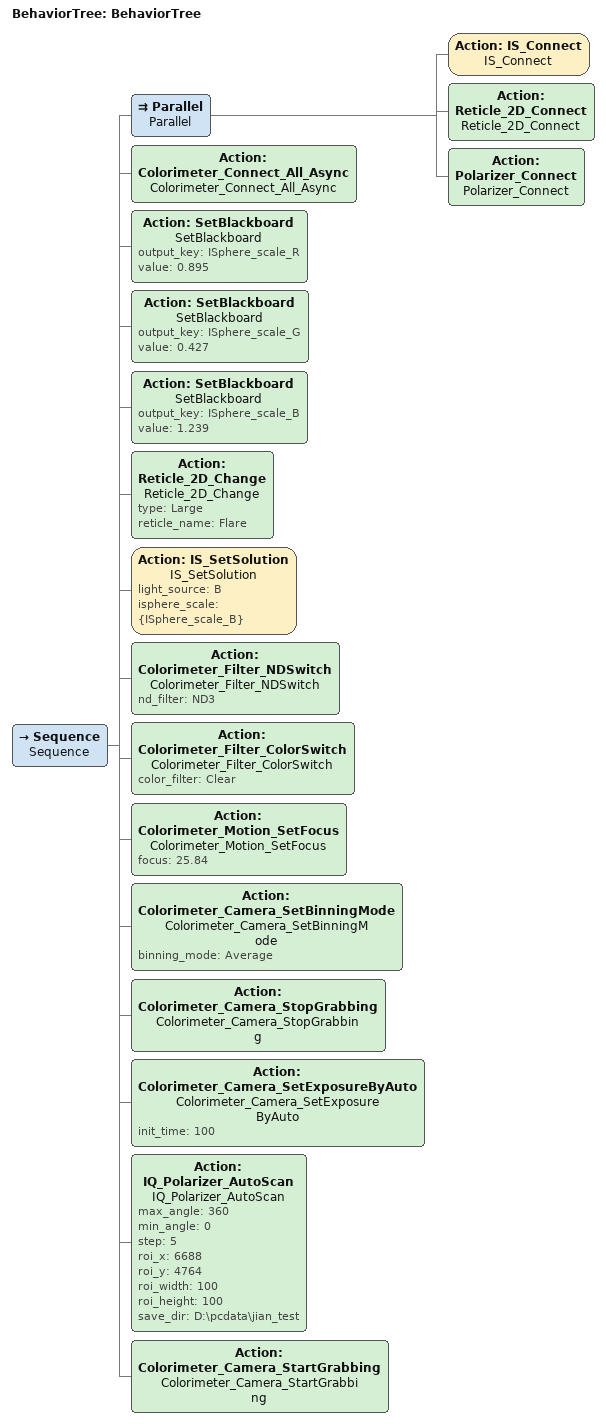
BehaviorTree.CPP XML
<?xml version="1.0"?>
<root main_tree_to_execute="BehaviorTree">
 <BehaviorTree ID="BehaviorTree">
  <!-- Add nodes here -->
  <Sequence name="Sequence">
   <!--connect devices-->
   <Parallel name="Parallel">
    <Action name="IS_Connect" ID="IS_Connect"/>
    <Action name="Reticle_2D_Connect" ID="Reticle_2D_Connect"/>
    <Action name="Polarizer_Connect" ID="Polarizer_Connect"/>
   </Parallel>
   <Action name="Colorimeter_Connect_All_Async" ID="Colorimeter_Connect_All_Async"/>
   <Action name="SetBlackboard" ID="SetBlackboard" output_key="ISphere_scale_R" value="0.895"/>
   <Action name="SetBlackboard" ID="SetBlackboard" output_key="ISphere_scale_G" value="0.427"/>
   <Action name="SetBlackboard" ID="SetBlackboard" output_key="ISphere_scale_B" value="1.239"/>
   <Action name="Reticle_2D_Change" ID="Reticle_2D_Change" type="Large" reticle_name="Flare"/>
   <Action name="IS_SetSolution" ID="IS_SetSolution" light_source="B" isphere_scale="{ISphere_scale_B}"/>
   <Action name="Colorimeter_Filter_NDSwitch" ID="Colorimeter_Filter_NDSwitch" nd_filter="ND3"/>
   <Action name="Colorimeter_Filter_ColorSwitch" ID="Colorimeter_Filter_ColorSwitch" color_filter="Clear"/>
   <Action name="Colorimeter_Motion_SetFocus" ID="Colorimeter_Motion_SetFocus" focus="25.84"/>
   <Action name="Colorimeter_Camera_SetBinningMode" ID="Colorimeter_Camera_SetBinningMode" binning_mode="Average"/>
   <Action name="Colorimeter_Camera_StopGrabbing" ID="Colorimeter_Camera_StopGrabbing"/>
   <Action name="Colorimeter_Camera_SetExposureByAuto" ID="Colorimeter_Camera_SetExposureByAuto" init_time="100"/>
   <Action name="IQ_Polarizer_AutoScan" ID="IQ_Polarizer_AutoScan" max_angle="360" min_angle="0" step="5" roi_x="6688" roi_y="4764" roi_width="100" roi_height="100" save_dir="D:\pcdata\jian_test"/>
   <Action name="Colorimeter_Camera_StartGrabbing" ID="Colorimeter_Camera_StartGrabbing"/>
  </Sequence>
 </BehaviorTree>
</root>
